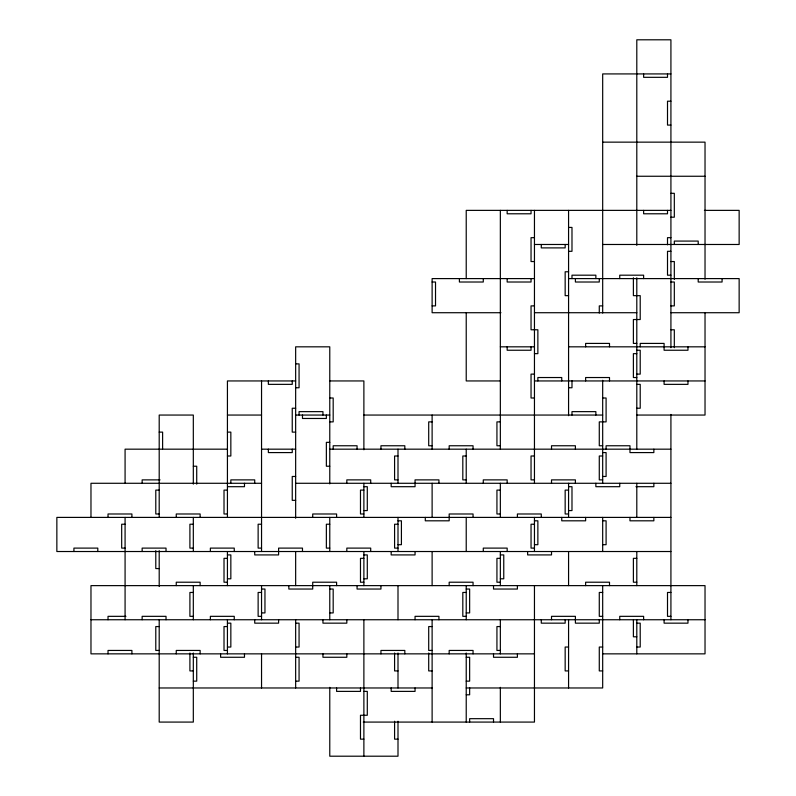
<?xml version="1.0" encoding="UTF-8"?>
<svg xmlns="http://www.w3.org/2000/svg" width="796" height="796" viewBox="0 0 796 796"><rect width="100%" height="100%" fill="white"/><g stroke="black" fill="none" stroke-linecap="round" stroke-linejoin="round"><path stroke-width="1.19" d="M670.919 73.919L602.681 73.919L602.681 313.057M670.919 101.201L667.506 101.201L667.506 125.081L670.919 125.081M602.681 142.146L705.027 142.146L705.027 279.217M636.8 176.254L705.027 176.254M670.919 193.319L674.321 193.319L674.321 217.199L670.919 217.199M670.919 210.373L466.227 210.373L466.227 278.6M704.41 210.373L739.146 210.373L739.146 244.481L602.681 244.481M568.573 227.427L571.986 227.427L571.986 251.307L568.573 251.307M534.454 237.666L531.041 237.666L531.041 261.546L534.454 261.546M670.919 237.666L667.506 237.666L667.506 244.83M534.454 244.481L568.573 244.481M670.919 251.307L667.506 251.307L667.506 275.187L670.919 275.187M670.919 261.546L674.321 261.546L674.321 279.456M568.573 271.774L565.16 271.774L565.16 295.654L568.573 295.654M534.454 278.6L432.119 278.6L432.119 312.719L500.963 312.719M568.573 278.6L739.146 278.6L739.146 312.719L670.919 312.719M432.119 282.013L435.521 282.013L435.521 305.893L432.119 305.893M670.919 282.013L674.321 282.013L674.321 305.893L670.919 305.893M534.454 305.893L531.041 305.893L531.041 329.773L537.867 329.773L537.867 353.653L534.454 353.653M602.681 305.893L599.279 305.893L599.279 313.057M534.454 312.719L636.8 312.719M670.919 329.773L674.321 329.773L674.321 347.683M636.8 343.414L633.387 343.414L633.387 319.534L640.213 319.534L640.213 295.654L633.387 295.654L633.387 277.744M500.346 346.827L534.454 346.827M568.573 346.827L705.027 346.827M636.8 350.24L640.213 350.24L640.213 374.12L636.8 374.12M636.8 353.653L633.387 353.653L633.387 377.533L636.8 377.533M295.654 363.881L299.067 363.881L299.067 387.761L295.654 387.761M534.454 374.12L531.041 374.12L531.041 398L534.454 398M295.654 380.946L227.427 380.946L227.427 517.4M329.773 380.946L363.881 380.946L363.881 449.79M500.346 380.946L466.227 380.946L466.227 312.719M534.454 380.946L705.027 380.946M636.8 384.359L640.213 384.359L640.213 408.239L636.8 408.239M568.573 387.761L571.986 387.761L571.986 380.597M329.773 398L333.186 398L333.186 421.88L329.773 421.88M602.681 398L606.094 398L606.094 421.88L599.279 421.88L599.279 445.76L602.681 445.76M295.654 408.239L292.241 408.239L292.241 432.119L295.654 432.119M227.427 415.054L261.546 415.054M295.654 415.054L329.773 415.054M363.881 415.054L602.681 415.054M636.8 415.054L705.027 415.054L705.027 312.719M432.119 421.88L428.706 421.88L428.706 445.76L432.119 445.76M500.346 421.88L496.933 421.88L496.933 445.76L500.346 445.76M159.2 432.119L162.613 432.119L162.613 448.835M227.427 432.119L230.84 432.119L230.84 455.999L227.427 455.999M329.773 442.347L326.36 442.347L326.36 466.227L329.773 466.227M227.427 449.173L125.081 449.173L125.081 483.281M261.546 449.173L295.654 449.173M329.773 449.173L670.919 449.173M602.681 452.586L606.094 452.586L606.094 476.466L602.681 476.466M398 455.999L394.587 455.999L394.587 479.879L398 479.879M466.227 455.999L462.814 455.999L462.814 479.879L466.227 479.879M534.454 455.999L531.041 455.999L531.041 479.879L534.454 479.879M602.681 455.999L599.279 455.999L599.279 479.879L602.681 479.879M193.319 466.227L196.721 466.227L196.721 484.137M295.654 476.466L292.241 476.466L292.241 500.346L295.654 500.346M160.056 479.879L142.146 479.879L142.146 483.281M261.546 483.281L90.973 483.281L90.973 517.4M295.654 483.281L670.919 483.281M227.765 486.694L244.481 486.694L244.481 483.281M363.881 486.694L367.294 486.694L367.294 510.574L363.881 510.574M568.573 486.694L571.986 486.694L571.986 510.574L568.573 510.574M635.944 486.694L653.854 486.694L653.854 483.281M159.2 490.107L155.787 490.107L155.787 513.987L159.2 513.987M227.427 490.107L224.014 490.107L224.014 513.987L227.427 513.987M363.881 490.107L360.479 490.107L360.479 513.987L363.881 513.987M500.346 490.107L496.933 490.107L496.933 513.987L500.346 513.987M568.573 490.107L565.16 490.107L565.16 513.987L568.573 513.987M670.919 517.4L56.854 517.4L56.854 551.519L670.919 551.519M398 520.813L401.413 520.813L401.413 544.693L398 544.693M534.454 520.813L537.867 520.813L537.867 544.693L534.454 544.693M602.681 520.813L606.094 520.813L606.094 544.693L602.681 544.693M125.081 524.226L121.679 524.226L121.679 548.106L125.081 548.106M193.319 524.226L189.906 524.226L189.906 548.106L193.319 548.106M261.546 524.226L258.133 524.226L258.133 548.106L261.546 548.106M329.773 524.226L326.36 524.226L326.36 548.106L329.773 548.106M398 524.226L394.587 524.226L394.587 548.106L398 548.106M534.454 524.226L531.041 524.226L531.041 548.106L534.454 548.106M227.427 554.921L230.84 554.921L230.84 578.801L227.427 578.801M363.881 554.921L367.294 554.921L367.294 578.801L363.881 578.801M500.346 554.921L503.759 554.921L503.759 578.801L500.346 578.801M227.427 558.334L224.014 558.334L224.014 582.214L227.427 582.214M363.881 558.334L360.479 558.334L360.479 582.214L363.881 582.214M500.346 558.334L496.933 558.334L496.933 582.214L500.346 582.214M636.8 558.334L633.387 558.334L633.387 582.214L636.8 582.214M159.2 568.573L155.787 568.573L155.787 550.663M261.546 589.04L264.959 589.04L264.959 612.92L261.546 612.92M329.773 589.04L333.186 589.04L333.186 612.92L329.773 612.92M466.227 589.04L469.64 589.04L469.64 612.92L466.227 612.92M193.319 592.453L189.906 592.453L189.906 616.333L193.319 616.333M261.546 592.453L258.133 592.453L258.133 616.333L261.546 616.333M466.227 592.453L462.814 592.453L462.814 616.333L466.227 616.333M602.681 592.453L599.279 592.453L599.279 616.333L602.681 616.333M670.919 592.453L667.506 592.453L667.506 616.333L670.919 616.333M125.937 616.333L108.027 616.333L108.027 619.746M90.973 619.746L705.027 619.746M227.427 623.159L230.84 623.159L230.84 647.039L227.427 647.039M295.654 623.159L299.067 623.159L299.067 647.039L295.654 647.039M636.8 623.159L640.213 623.159L640.213 647.039L636.8 647.039M159.2 626.561L155.787 626.561L155.787 650.441L159.2 650.441M227.427 626.561L224.014 626.561L224.014 650.441L227.427 650.441M432.119 626.561L428.706 626.561L428.706 650.441L432.119 650.441M500.346 626.561L496.933 626.561L496.933 650.441L500.346 650.441M636.8 636.8L633.387 636.8L633.387 620.084M568.573 647.039L565.16 647.039L565.16 670.919L568.573 670.919M602.681 647.039L599.279 647.039L599.279 670.919L602.681 670.919M534.454 653.854L90.973 653.854L90.973 585.627L705.027 585.627L705.027 653.854L602.681 653.854M193.319 657.267L196.721 657.267L196.721 681.147L193.319 681.147M295.654 657.267L299.067 657.267L299.067 681.147L295.654 681.147M466.227 657.267L469.64 657.267L469.64 681.147L466.227 681.147M193.319 670.919L189.906 670.919L189.906 653.009M398 670.919L394.587 670.919L394.587 653.009M432.119 670.919L428.706 670.919L428.706 653.009M159.2 687.973L432.119 687.973M466.227 687.973L602.681 687.973L602.681 585.627M363.881 691.386L367.294 691.386L367.294 715.266L360.479 715.266L360.479 739.146L363.881 739.146M466.227 694.799L469.64 694.799L469.64 687.635M363.265 722.081L534.454 722.081L534.454 585.627M398 739.146L394.587 739.146L394.587 721.236M722.081 278.6L722.081 282.013L698.201 282.013L698.201 278.6M698.201 244.481L698.201 241.079L674.321 241.079L674.321 244.481M687.973 346.827L687.973 350.24L664.093 350.24L664.093 343.414L640.213 343.414L640.213 346.827M687.973 380.946L687.973 384.359L664.093 384.359L664.093 380.946M687.973 619.746L687.973 623.159L664.093 623.159L664.093 619.746M670.919 347.683L670.919 39.8L636.8 39.8L636.8 245.337M670.919 414.437L670.919 619.746M667.506 73.919L667.506 77.321L643.626 77.321L643.626 73.919M667.506 210.373L667.506 213.786L643.626 213.786L643.626 210.373M653.854 449.173L653.854 452.586L629.974 452.586L629.974 445.76L606.094 445.76L606.094 449.173M653.854 517.4L653.854 520.813L629.974 520.813L629.974 517.4M643.626 278.6L643.626 275.187L619.746 275.187L619.746 278.6M643.626 619.746L643.626 616.333L619.746 616.333L619.746 619.746M636.8 277.744L636.8 449.173M636.8 483.281L636.8 517.4M636.8 551.519L636.8 585.627M636.8 619.746L636.8 653.854M619.746 483.281L619.746 486.694L595.866 486.694L595.866 483.281M609.507 346.827L609.507 343.414L585.627 343.414L585.627 346.827M609.507 380.946L609.507 377.533L585.627 377.533L585.627 380.946M609.507 585.627L609.507 582.214L585.627 582.214L585.627 585.627M602.681 380.319L602.681 483.281M602.681 517.4L602.681 551.519M599.279 278.6L599.279 282.013L575.399 282.013L575.399 278.6M599.279 619.746L599.279 623.159L575.399 623.159L575.399 616.333L551.519 616.333L551.519 619.746M595.866 278.6L595.866 275.187L571.986 275.187L571.986 278.6M595.866 415.054L595.866 411.641L571.986 411.641L571.986 415.054M585.627 517.4L585.627 520.813L561.747 520.813L561.747 517.4M575.399 449.173L575.399 445.76L551.519 445.76L551.519 449.173M575.399 483.281L575.399 479.879L551.519 479.879L551.519 483.281M568.573 210.373L568.573 415.681M568.573 483.281L568.573 517.4M568.573 551.519L568.573 585.627M568.573 619.746L568.573 687.973M565.16 244.481L565.16 247.894L541.28 247.894L541.28 244.481M565.16 619.746L565.16 623.159L541.28 623.159L541.28 619.746M561.747 380.946L561.747 377.533L537.867 377.533L537.867 380.946M551.519 551.519L551.519 554.921L527.639 554.921L527.639 551.519M541.28 517.4L541.28 513.987L517.4 513.987L517.4 517.4M534.454 210.373L534.454 483.281M534.454 517.4L534.454 551.519M531.041 210.373L531.041 213.786L507.161 213.786L507.161 210.373M531.041 278.6L531.041 282.013L507.161 282.013L507.161 278.6M531.041 346.827L531.041 350.24L507.161 350.24L507.161 346.827M517.4 585.627L517.4 589.04L493.52 589.04L493.52 585.627M517.4 653.854L517.4 657.267L493.52 657.267L493.52 653.854M507.161 483.281L507.161 479.879L483.281 479.879L483.281 483.281M507.161 551.519L507.161 548.106L483.281 548.106L483.281 551.519M500.346 210.373L500.346 449.173M500.346 483.281L500.346 517.4M500.346 551.519L500.346 585.627M500.346 619.746L500.346 653.854M500.346 687.356L500.346 722.081M493.52 722.081L493.52 718.679L469.64 718.679L469.64 722.081M483.281 278.6L483.281 282.013L459.401 282.013L459.401 278.6M473.053 449.173L473.053 445.76L449.173 445.76L449.173 449.173M473.053 517.4L473.053 513.987L449.173 513.987L449.173 520.813L425.293 520.813L425.293 517.4M473.053 585.627L473.053 582.214L449.173 582.214L449.173 585.627M473.053 653.854L473.053 650.441L449.173 650.441L449.173 653.854M466.227 449.173L466.227 483.281M466.227 517.4L466.227 551.519M466.227 585.627L466.227 619.746M466.227 653.009L466.227 722.081M438.934 483.281L438.934 479.879L415.054 479.879L415.054 486.694L391.174 486.694L391.174 483.281M438.934 619.746L438.934 616.333L415.054 616.333L415.054 619.746M432.119 415.054L432.119 449.173M432.119 483.281L432.119 517.4M432.119 551.519L432.119 585.627M432.119 619.746L432.119 722.081M415.054 551.519L415.054 554.921L391.174 554.921L391.174 551.519M415.054 687.973L415.054 691.386L391.174 691.386L391.174 687.973M404.826 449.173L404.826 445.76L380.946 445.76L380.946 449.173M404.826 653.854L404.826 650.441L380.946 650.441L380.946 653.854M398 449.173L398 483.281M398 517.4L398 551.519M398 585.627L398 619.746M398 653.009L398 687.973M398 721.236L398 756.2L329.773 756.2L329.773 687.356M380.946 585.627L380.946 589.04L357.066 589.04L357.066 585.627M370.707 483.281L370.707 479.879L346.827 479.879L346.827 483.281M370.707 551.519L370.707 548.106L346.827 548.106L346.827 551.519M363.881 483.281L363.881 517.4M363.881 551.519L363.881 585.627M363.881 619.746L363.881 756.2M360.479 687.973L360.479 691.386L336.599 691.386L336.599 687.973M357.066 449.173L357.066 445.76L333.186 445.76L333.186 449.173M346.827 619.746L346.827 623.159L322.947 623.159L322.947 619.746M346.827 653.854L346.827 657.267L322.947 657.267L322.947 653.854M336.599 517.4L336.599 513.987L312.719 513.987L312.719 517.4M336.599 585.627L336.599 582.214L312.719 582.214L312.719 589.04L288.839 589.04L288.839 585.627M329.773 483.908L329.773 346.827L295.654 346.827L295.654 518.256M329.773 517.4L329.773 551.519M329.773 585.627L329.773 619.746M326.36 415.054L326.36 418.467L302.48 418.467L302.48 415.054M322.947 415.054L322.947 411.641L299.067 411.641L299.067 415.054M302.48 551.519L302.48 548.106L278.6 548.106L278.6 554.921L254.72 554.921L254.72 551.519M295.654 551.519L295.654 585.627M295.654 619.746L295.654 687.973M292.241 380.946L292.241 384.359L268.361 384.359L268.361 380.946M292.241 449.173L292.241 452.586L268.361 452.586L268.361 449.173M278.6 619.746L278.6 623.159L254.72 623.159L254.72 619.746M261.546 380.946L261.546 551.519M261.546 585.627L261.546 619.746M261.546 653.854L261.546 687.973M254.72 483.281L254.72 479.879L230.84 479.879L230.84 483.281M244.481 653.854L244.481 657.267L220.601 657.267L220.601 653.854M234.253 551.519L234.253 548.106L210.373 548.106L210.373 551.519M234.253 619.746L234.253 616.333L210.373 616.333L210.373 619.746M227.427 551.519L227.427 585.627M227.427 619.746L227.427 653.854M200.134 517.4L200.134 513.987L176.254 513.987L176.254 517.4M200.134 585.627L200.134 582.214L176.254 582.214L176.254 585.627M200.134 653.854L200.134 650.441L176.254 650.441L176.254 653.854M193.319 484.137L193.319 415.054L159.2 415.054L159.2 517.4M193.319 517.4L193.319 551.519M193.319 585.627L193.319 619.746M193.319 653.009L193.319 722.081L159.2 722.081L159.2 619.746M166.026 551.519L166.026 548.106L142.146 548.106L142.146 551.519M166.026 619.746L166.026 616.333L142.146 616.333L142.146 619.746M159.2 550.663L159.2 586.483M131.907 517.4L131.907 513.987L108.027 513.987L108.027 517.4M131.907 653.854L131.907 650.441L108.027 650.441L108.027 653.854M125.081 517.4L125.081 619.746M97.799 551.519L97.799 548.106L73.919 548.106L73.919 551.519"/></g></svg>
